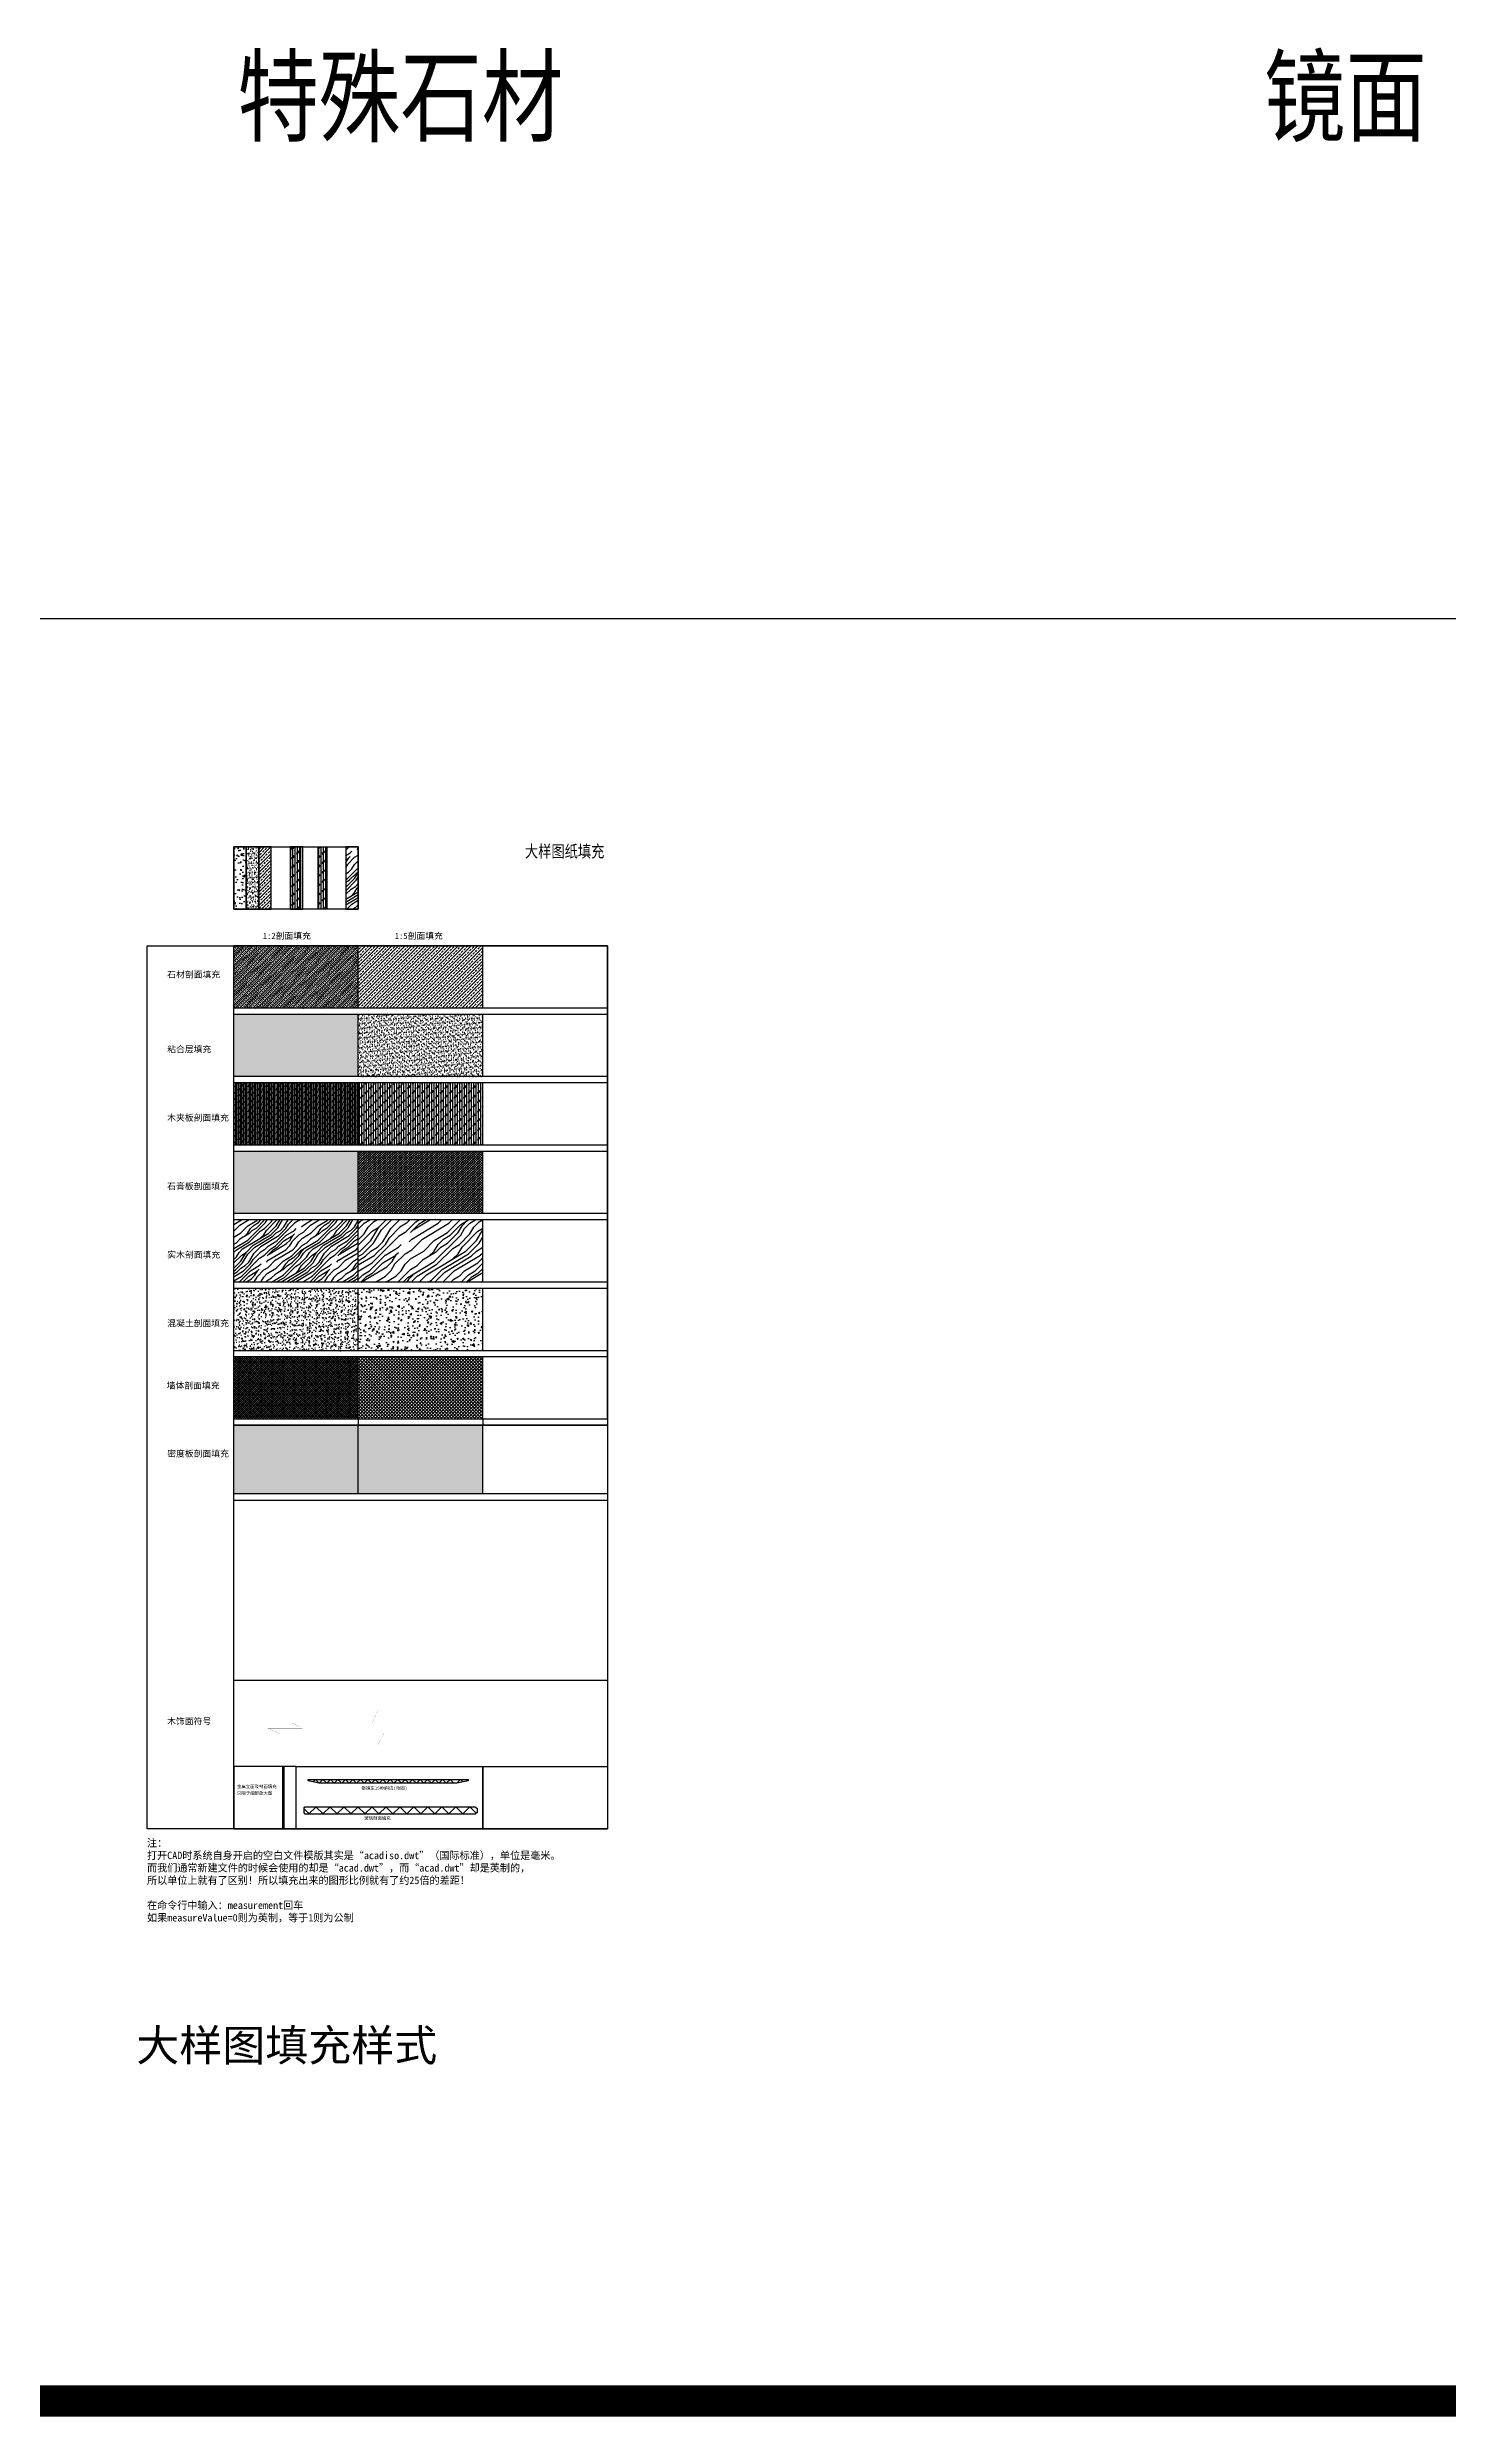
# Model space of a CAD drawing. Header units: millimetres. Extents: x -108767 to 78913, y -380878 to 1470.
# Drawn here: x -84346 to -82096, y -181473 to -177669 of the extents above; entities that cross this region are included whole.
import ezdxf

# ---------------------------------------------------------------- set-up
doc = ezdxf.new("R2010")
doc.units = ezdxf.units.MM
doc.header["$LTSCALE"] = 10
for name, color, linetype in [('NW-01-wall(原有墙体)', 255, 'Continuous'), ('NW-05-造型细线', 32, 'Continuous'), ('NW-06-详图内部构架', 251, 'Continuous'), ('NW-06-详图填充', 250, 'Continuous'), ('NW-完成面（用于平面）', 43, 'Continuous'), ('NW-立面填充', 251, 'Continuous'), ('NW-详图内部结构线', 251, 'Continuous'), ('NW-详图填充', 250, 'Continuous'), ('NW-造型粗线', 161, 'Continuous'), ('动态库', 51, 'Continuous')]:
    doc.layers.add(name, color=color, linetype=linetype)
doc.styles.add('163', font='', dxfattribs={"width": 0.99})
doc.styles.add('HZ', font='', dxfattribs={"width": 0.8})
doc.styles.add('宋体', font='', dxfattribs={"width": 0.8})
doc.styles.get('163').set_extended_font_data('SimSun')
doc.styles.get('HZ').set_extended_font_data('SimSun')
doc.styles.get('宋体').set_extended_font_data('SimSun')

# ---------------------------------------------------------------- blocks, each defined once
blk = doc.blocks.new('*U109')
at = {"layer": 'NW-05-造型细线'}
blk.add_lwpolyline([(32.7, -2), (14.7, -6), (-206.3, -6), (-224.3, -2), (-224.3, 0), (32.7, 0)], close=True, dxfattribs=at)
at = {"layer": 'NW-06-详图填充'}
for points in [[(-50.3, -6), (-44.3, 0), (-38.3, -6)], [(-38.3, -6), (-32.3, 0), (-26.3, -6)], [(-26.3, -6), (-20.3, 0), (-14.3, -6)], [(-14.3, -6), (-8.3, 0), (-2.3, -6)], [(-2.3, -6), (3.7, 0), (9.7, -6)], [(20.7, 0), (14.7, -6)], [(20.7, 0), (14.7, -6)], [(24.5, -3.8), (20.7, 0)], [(32.7, 0), (30.1, -2.6)], [(-224.3, 0), (-221.8, -2.6)], [(-216.1, -3.8), (-212.3, 0)], [(-212.3, 0), (-206.3, -6)], [(-212.3, 0), (-206.3, -6)], [(-206.3, -6), (-200.3, 0), (-194.3, -6)], [(-194.3, -6), (-188.3, 0), (-182.3, -6)], [(-182.3, -6), (-176.3, 0), (-170.3, -6)], [(-170.3, -6), (-164.3, 0), (-158.3, -6)], [(-158.3, -6), (-152.3, 0), (-146.3, -6)], [(-146.3, -6), (-140.3, 0), (-134.3, -6)], [(-134.3, -6), (-128.3, 0), (-122.3, -6)], [(-122.3, -6), (-116.3, 0), (-110.3, -6)], [(-110.3, -6), (-104.3, 0), (-98.3, -6)], [(-98.3, -6), (-92.3, 0), (-86.3, -6)], [(-86.3, -6), (-80.3, 0), (-74.3, -6)], [(-74.3, -6), (-68.3, 0), (-62.3, -6)], [(-62.3, -6), (-56.3, 0), (-50.3, -6)]]:
    blk.add_lwpolyline(points, dxfattribs=at)

msp = doc.modelspace()

# ---------------------------------------------------------------- hatches: boundary and pattern name
at = {"layer": 'NW-06-详图填充', "linetype": 'Continuous'}
h = msp.add_hatch(dxfattribs=at)
h.set_pattern_fill('DOTS', color=250, scale=20, angle=90)
h.set_pattern_definition([(90, (-102343.48, -200957.2908), (-1.25, 0.625), [0, -1.25])])
h.paths.add_polyline_path([(-83846.6, -179881.5), (-84046.6, -179881.5), (-84046.6, -179991.5), (-83846.6, -179991.5)])
h = msp.add_hatch(dxfattribs=at)
h.set_pattern_fill('DOTS', color=250, scale=30, angle=90)
h.set_pattern_definition([(90, (-102343.48, -200957.2908), (-1.875, 0.9375), [0, -1.875])])
h.paths.add_polyline_path([(-83646.6, -179881.5), (-83846.6, -179881.5), (-83846.6, -179991.5), (-83646.6, -179991.5)])
at = {"layer": 'NW-06-详图填充'}
h = msp.add_hatch(dxfattribs=at)
h.set_pattern_fill('ANSI37', color=256, scale=5, style=0)
h.set_pattern_definition([(45, (71432.713, -144337.411), (-11.2253202, 11.2253202), []), (135, (71432.713, -144337.411), (-11.2253202, -11.2253202), [])])
h.paths.add_polyline_path([(-83655.8, -180497), (-83658.8, -180494), (-83932.2, -180494), (-83933.8, -180495.6), (-83933.8, -180504), (-83931.8, -180506), (-83658.8, -180506), (-83655.8, -180503)])
at = {"layer": 'NW-详图内部结构线'}
h = msp.add_hatch(dxfattribs=at)
h.set_pattern_fill('ANSI32', color=256, scale=5, style=0)
h.set_pattern_definition([(45, (-136841.6297, -215488.682), (-1.325825215, 1.325825215), []), (45, (-136840.7459, -215488.682), (-1.325825215, 1.325825215), [])])
h.paths.add_polyline_path([(-83967.9, -180529.3), (-83965.9, -180529.3), (-83965.9, -180452.7), (-83965.9, -180429.3), (-83967.9, -180429.3), (-83967.9, -180450.7)])
at = {"layer": 'NW-详图填充'}
h = msp.add_hatch(dxfattribs=at)
h.set_pattern_fill('AR-CONC', color=256, scale=3, style=0)
h.set_pattern_definition([(50, (-102343.48, -201043.09), (21.517805, -1.882564), [2.25, -24.75]), (355, (-102343.48, -201043.09), (-4.16254, 22.565764), [1.8, -19.8]), (100.451444, (-102341.687, -201043.248), (17.355265, 20.6832), [1.912206, -21.034263]), (46.1842, (-102343.48, -201037.09), (32.01724, -4.965578), [3.375, -37.125]), (96.63564, (-102340.812, -201037.505), (28.03986, 29.223558), [2.86831, -31.551413]), (351.18416, (-102343.48, -201037.09), (28.03986, 29.223558), [2.7, -29.7]), (21, (-102340.48, -201038.59), (17.907212, -12.078567), [2.25, -24.75]), (326, (-102340.48, -201038.59), (7.29946, 21.754501), [1.8, -19.8]), (71.451445, (-102338.988, -201039.597), (25.206671, 9.675935), [1.912206, -21.034263]), (37.5, (-102343.48, -201043.091), (0.3647957, 9.9868156), [0, -19.56, 0, -20.1, 0, -19.875]), (7.5, (-102343.48, -201043.091), (7.892086, 11.8323514), [0, -11.46, 0, -19.11, 0, -7.575]), (327.5, (-102350.17, -201043.091), (16.014673, -0.6766462), [0, -7.5, 0, -23.4, 0, -31.05]), (317.5, (-102353.17, -201043.091), (17.495585, 3.0031495), [0, -9.75, 0, -15.54, 0, -22.05])])
h.paths.add_polyline_path([(-84046.6, -179052.9), (-84026.6, -179052.9), (-84026.6, -178952.9), (-84046.6, -178952.9)])
h = msp.add_hatch(dxfattribs=at)
h.set_pattern_fill('AR-SAND', color=251, scale=3, style=0)
h.set_pattern_definition([(37.5, (-102343.48, -201043.091), (-0.1889801, 5.7804713), [0, -4.56, 0, -5.1, 0, -4.875]), (7.5, (-102343.48, -201043.091), (5.3093301, 8.4664382), [0, -2.46, 0, -4.11, 0, -1.575]), (327.5, (-102347.17, -201043.091), (9.3424256, 0.0169772), [0, -1.5, 0, -5.4, 0, -7.05]), (317.5, (-102347.17, -201043.091), (9.0183798, 2.6330267), [0, -0.75, 0, -3.54, 0, -4.05])])
h.paths.add_polyline_path([(-84026.6, -179052.9), (-84006.6, -179052.9), (-84006.6, -178952.9), (-84026.6, -178952.9)])
h = msp.add_hatch(dxfattribs=at)
h.set_pattern_fill('ANSI33', color=251, scale=30, style=0)
h.set_pattern_definition([(45, (-102343.48, -201043.091), (-5.3033009, 5.3033009), []), (45, (-102338.177, -201043.091), (-5.3033009, 5.3033009), [3.75, -1.875])])
h.paths.add_polyline_path([(-83986.6, -178952.9), (-84006.6, -178952.9), (-84006.6, -179052.9), (-83986.6, -179052.9)])
h = msp.add_hatch(dxfattribs=at)
h.set_pattern_fill('CORK', color=251, scale=30, angle=90, style=0)
h.set_pattern_definition([(90, (-102349.227, -201043.091), (-3.75, 2e-16), []), (225, (-102347.352, -201041.216), (7.5, -7.5), [5.303301, -5.303301]), (225, (-102347.352, -201040.278), (7.5, -7.5), [5.303301, -5.303301]), (225, (-102347.352, -201039.341), (7.5, -7.5), [5.303301, -5.303301])])
h.paths.add_polyline_path([(-83955.7, -179052.9), (-83938.7, -179052.9), (-83938.7, -178952.9), (-83955.7, -178952.9)])
h = msp.add_hatch(dxfattribs=at)
h.set_pattern_fill('CORK', color=251, scale=30, angle=90, style=0)
h.set_pattern_definition([(90, (-102307.6354, -201043.091), (-3.75, 2e-16), []), (225, (-102305.76, -201041.216), (7.5, -7.5), [5.303301, -5.303301]), (225, (-102305.76, -201040.278), (7.5, -7.5), [5.303301, -5.303301]), (225, (-102305.76, -201039.341), (7.5, -7.5), [5.303301, -5.303301])])
h.paths.add_polyline_path([(-83911.1, -179052.9), (-83897.1, -179052.9), (-83897.1, -178952.9), (-83911.1, -178952.9)])
h = msp.add_hatch(dxfattribs=at)
h.set_pattern_fill('木纹5', color=251, scale=20, angle=45, pattern_type=2)
h.set_pattern_definition([(45, (-102343.48, -201083.63), (-56.56854, 56.56854), [16, -24, 8, -32]), (45, (-102305.3, -201042.616), (-56.56854, 56.56854), [16, -64]), (45, (-102313.78, -201045.444), (-56.56854, 56.56854), [8, -72]), (45, (-102346.31, -201075.14), (-56.56854, 56.56854), [4, -56, 4, -16]), (45, (-102329.34, -201052.515), (-56.56854, 56.56854), [16, -24, 4, -36]), (45, (-102344.894, -201065.24), (-56.56854, 56.56854), [12, -68]), (45, (-102332.17, -201049.69), (-56.56854, 56.56854), [24, -56]), (45, (-102350.55, -201065.24), (-56.56854, 56.56854), [16, -64]), (45, (-102329.34, -201041.2), (-56.56854, 56.56854), [40, -40]), (45, (-102349.14, -201055.34), (-56.56854, 56.56854), [8, -24, 16, -32]), (45, (-102310.95, -201014.33), (-56.56854, 56.56854), [16, -64]), (45, (-102323.68, -201024.23), (-56.56854, 56.56854), [8, -72]), (45, (-102336.41, -201034.13), (-56.56854, 56.56854), [8, -72]), (45, (-102366.11, -201061), (-56.56854, 56.56854), [16, -64]), (45, (-102339.24, -201031.3), (-56.56854, 56.56854), [16, -64]), (45, (-102342.066, -201028.47), (-56.56854, 56.56854), [16, -16, 16, -32]), (45, (-102356.21, -201036.96), (-56.56854, 56.56854), [8, -40, 16, -16]), (45, (-102346.31, -201024.23), (-56.56854, 56.56854), [24, -56]), (45, (-102349.14, -201021.4), (-56.56854, 56.56854), [16, -64]), (45, (-102373.18, -201042.616), (-56.56854, 56.56854), [24, -32, 8, -16]), (45, (-102376.01, -201039.79), (-56.56854, 56.56854), [40, -40]), (45, (-102343.48, -201004.43), (-56.56854, 56.56854), [8, -72]), (45, (-102361.865, -201019.99), (-56.56854, 56.56854), [16, -64]), (45, (-102374.59, -201029.89), (-56.56854, 56.56854), [8, -32, 8, -32]), (45, (-102381.66, -201034.13), (-56.56854, 56.56854), [8, -24, 16, -32]), (45, (-102371.764, -201021.4), (-56.56854, 56.56854), [8, -40, 8, -24]), (45, (-102361.865, -201008.675), (-56.56854, 56.56854), [24, -56]), (45, (-102387.32, -201028.47), (-56.56854, 56.56854), [16, -64]), (45, (-102360.45, -200998.775), (-56.56854, 56.56854), [8, -72]), (45, (-102350.55, -200986.05), (-56.56854, 56.56854), [8, -72]), (59.03624, (-102308.125, -201039.787), (56.568542, 56.568542), [8.24, -321.60844]), (59.03624, (-102315.196, -201021.403), (56.568542, 56.568542), [8.24, -321.60844]), (59.03624, (-102354.794, -200993.118), (56.568542, 56.568542), [8.24, -321.60844]), (59.03624, (-102350.551, -201031.302), (56.568542, 56.568542), [8.24, -321.60844]), (59.03624, (-102347.723, -201011.503), (56.568542, 56.568542), [8.24, -321.60844]), (59.03624, (-102337.823, -201010.089), (56.568542, 56.568542), [8.24, -321.60844]), (59.03624, (-102376.007, -201028.474), (56.568542, 56.568542), [8.24, -321.60844]), (59.03624, (-102350.551, -201008.675), (56.568542, 56.568542), [8.24, -321.60844]), (59.03624, (-102318.024, -201018.574), (56.568542, 56.568542), [16.48, -313.36844]), (59.03624, (-102327.924, -201019.988), (56.568542, 56.568542), [16.48, -313.36844]), (59.03624, (-102330.752, -201017.16), (56.568542, 56.568542), [16.48, -313.36844]), (210.96376, (-102329.338, -201052.515), (-56.568542, -56.568542), [8.24, -16.48, 8.24, -296.88844]), (210.96376, (-102349.137, -201055.344), (-56.568542, -56.568542), [8.24, -321.60844]), (210.96376, (-102374.593, -201029.888), (-56.568542, -56.568542), [16.48, -313.36844]), (239.03624, (-102305.296, -201042.616), (-56.568542, -56.568542), [8.24, -321.60844]), (30.96376, (-102293.983, -201031.302), (56.568542, 56.568542), [8.24, -321.60844]), (30.96376, (-102330.752, -201028.474), (56.568542, 56.568542), [8.24, -321.60844]), (30.96376, (-102329.338, -201007.26), (56.568542, 56.568542), [8.24, -321.60844]), (30.96376, (-102356.208, -201025.645), (56.568542, 56.568542), [8.24, -321.60844]), (30.96376, (-102368.936, -201024.231), (56.568542, 56.568542), [8.24, -321.60844]), (30.96376, (-102366.107, -201015.746), (56.568542, 56.568542), [8.24, -321.60844]), (30.96376, (-102356.208, -201025.645), (56.568542, 56.568542), [8.24, -321.60844]), (30.96376, (-102347.723, -201000.19), (56.568542, 56.568542), [32.96, -296.88844]), (30.96376, (-102343.48, -201072.314), (56.568542, 56.568542), [32.96, -296.88844]), (30.96376, (-102342.066, -201062.415), (56.568542, 56.568542), [32.96, -296.88844]), (30.96376, (-102339.237, -201053.93), (56.568542, 56.568542), [8.24, -16.48, 16.48, -288.64844]), (30.96376, (-102343.48, -201049.687), (56.568542, 56.568542), [16.48, -16.48, 16.48, -280.40844]), (30.96376, (-102354.794, -201049.687), (56.568542, 56.568542), [32.96, -296.88844]), (30.96376, (-102364.693, -201051.101), (56.568542, 56.568542), [32.96, -296.88844]), (30.96376, (-102367.522, -201048.273), (56.568542, 56.568542), [32.96, -296.88844]), (30.96376, (-102344.894, -200991.704), (56.568542, 56.568542), [8.24, -321.60844]), (30.96377, (-102344.894, -200980.39), (56.568532, 56.568553), [16.48, -313.36844]), (30.96377, (-102376.007, -201017.16), (56.568532, 56.568553), [16.48, -313.36844]), (30.96376, (-102332.166, -201072.314), (56.568542, 56.568543), [32.96, -296.88844]), (30.96376, (-102337.823, -200998.775), (56.568542, 56.568543), [24.72, -305.12844]), (30.96376, (-102327.924, -200997.36), (56.568542, 56.568543), [49.44, -280.40844])])
h.paths.add_polyline_path([(-83866.6, -179052.9), (-83846.6, -179052.9), (-83846.6, -178952.9), (-83866.6, -178952.9)])
h = msp.add_hatch(dxfattribs=at)
h.set_pattern_fill('ANSI33', color=256, scale=20, style=0)
h.set_pattern_definition([(45, (-102343.48, -201067.42), (-3.5355339, 3.5355339), []), (45, (-102339.9445, -201067.42), (-3.5355339, 3.5355339), [2.5, -1.25])])
h.paths.add_polyline_path([(-84046.6, -179211.7), (-83846.6, -179211.7), (-83846.6, -179111.7), (-84046.6, -179111.7)])
h = msp.add_hatch(dxfattribs=at)
h.set_pattern_fill('ANSI33', color=256, scale=30, style=0)
h.set_pattern_definition([(45, (-102343.48, -201067.42), (-5.3033009, 5.3033009), []), (45, (-102338.177, -201067.42), (-5.3033009, 5.3033009), [3.75, -1.875])])
h.paths.add_polyline_path([(-83846.6, -179211.7), (-83646.6, -179211.7), (-83646.6, -179111.7), (-83846.6, -179111.7)])
h = msp.add_hatch(dxfattribs=at)
h.set_pattern_fill('AR-SAND', color=256, scale=2, style=0)
h.set_pattern_definition([(37.5, (-102343.48, -201067.42), (-0.1259867, 3.85364754), [0, -3.04, 0, -3.4, 0, -3.25]), (7.5, (-102343.48, -201067.42), (3.5395534, 5.6442921), [0, -1.64, 0, -2.74, 0, -1.05]), (327.5, (-102345.94, -201067.42), (6.22828372, 0.0113181), [0, -1, 0, -3.6, 0, -4.7]), (317.5, (-102345.94, -201067.42), (6.0122532, 1.7553511), [0, -0.5, 0, -2.36, 0, -2.7])])
h.paths.add_polyline_path([(-83846.6, -179221.7), (-84046.6, -179221.7), (-84046.6, -179321.7), (-83846.6, -179321.7)])
h = msp.add_hatch(dxfattribs=at)
h.set_pattern_fill('AR-SAND', color=256, scale=3, style=0)
h.set_pattern_definition([(37.5, (-102343.48, -201067.42), (-0.1889801, 5.7804713), [0, -4.56, 0, -5.1, 0, -4.875]), (7.5, (-102343.48, -201067.42), (5.3093301, 8.4664382), [0, -2.46, 0, -4.11, 0, -1.575]), (327.5, (-102347.17, -201067.42), (9.3424256, 0.0169772), [0, -1.5, 0, -5.4, 0, -7.05]), (317.5, (-102347.17, -201067.42), (9.0183798, 2.6330267), [0, -0.75, 0, -3.54, 0, -4.05])])
h.paths.add_polyline_path([(-83646.6, -179221.7), (-83846.6, -179221.7), (-83846.6, -179321.7), (-83646.6, -179321.7)])
h = msp.add_hatch(dxfattribs=at)
h.set_pattern_fill('CORK', color=256, scale=20, angle=90, style=0)
h.set_pattern_definition([(90, (-102343.48, -201067.42), (-2.5, 2e-16), []), (225, (-102342.23, -201066.17), (5, -5), [3.535534, -3.535534]), (225, (-102342.23, -201065.545), (5, -5), [3.535534, -3.535534]), (225, (-102342.23, -201064.92), (5, -5), [3.535534, -3.535534])])
h.paths.add_polyline_path([(-83846.6, -179331.7), (-84046.6, -179331.7), (-84046.6, -179431.7), (-83846.6, -179431.7)])
h = msp.add_hatch(dxfattribs=at)
h.set_pattern_fill('CORK', color=256, scale=30, angle=90, style=0)
h.set_pattern_definition([(90, (-102343.48, -201067.42), (-3.75, 2e-16), []), (225, (-102341.605, -201065.545), (7.5, -7.5), [5.303301, -5.303301]), (225, (-102341.605, -201064.607), (7.5, -7.5), [5.303301, -5.303301]), (225, (-102341.605, -201063.67), (7.5, -7.5), [5.303301, -5.303301])])
h.paths.add_polyline_path([(-83646.6, -179331.7), (-83846.6, -179331.7), (-83846.6, -179431.7), (-83646.6, -179431.7)])
h = msp.add_hatch(dxfattribs=at)
h.set_pattern_fill('SACNCR', color=256, scale=20, style=0)
h.set_pattern_definition([(45, (-44258.6163, -93426.4968), (-1.325825215, 1.325825215), []), (45, (-44257.2904, -93426.4968), (-1.325825215, 1.325825215), [0, -1.875])])
h.paths.add_polyline_path([(-83846.6, -179441.7), (-84046.6, -179441.7), (-84046.6, -179541.7), (-83846.6, -179541.7)])
h = msp.add_hatch(dxfattribs=at)
h.set_pattern_fill('SACNCR', color=256, scale=30, style=0)
h.set_pattern_definition([(45, (-44258.6163, -93426.4968), (-1.98873782, 1.98873782), []), (45, (-44256.6275, -93426.4968), (-1.98873782, 1.98873782), [0, -2.8125])])
h.paths.add_polyline_path([(-83646.6, -179441.7), (-83846.6, -179441.7), (-83846.6, -179541.7), (-83646.6, -179541.7)])
h = msp.add_hatch(dxfattribs=at)
h.set_pattern_fill('木纹5', color=256, scale=20, angle=45, pattern_type=2)
h.set_pattern_definition([(45, (-104186.43, -201067.42), (-56.56854, 56.56854), [16, -24, 8, -32]), (45, (-104148.25, -201026.41), (-56.56854, 56.56854), [16, -64]), (45, (-104156.73, -201029.24), (-56.56854, 56.56854), [8, -72]), (45, (-104189.26, -201058.935), (-56.56854, 56.56854), [4, -56, 4, -16]), (45, (-104172.29, -201036.31), (-56.56854, 56.56854), [16, -24, 4, -36]), (45, (-104187.844, -201049.035), (-56.56854, 56.56854), [12, -68]), (45, (-104175.12, -201033.48), (-56.56854, 56.56854), [24, -56]), (45, (-104193.5, -201049.035), (-56.56854, 56.56854), [16, -64]), (45, (-104172.29, -201024.99), (-56.56854, 56.56854), [40, -40]), (45, (-104192.09, -201039.136), (-56.56854, 56.56854), [8, -24, 16, -32]), (45, (-104153.9, -200998.12), (-56.56854, 56.56854), [16, -64]), (45, (-104166.63, -201008.02), (-56.56854, 56.56854), [8, -72]), (45, (-104179.36, -201017.92), (-56.56854, 56.56854), [8, -72]), (45, (-104209.06, -201044.79), (-56.56854, 56.56854), [16, -64]), (45, (-104182.19, -201015.094), (-56.56854, 56.56854), [16, -64]), (45, (-104185.016, -201012.266), (-56.56854, 56.56854), [16, -16, 16, -32]), (45, (-104199.16, -201020.75), (-56.56854, 56.56854), [8, -40, 16, -16]), (45, (-104189.26, -201008.02), (-56.56854, 56.56854), [24, -56]), (45, (-104192.09, -201005.195), (-56.56854, 56.56854), [16, -64]), (45, (-104216.13, -201026.41), (-56.56854, 56.56854), [24, -32, 8, -16]), (45, (-104218.96, -201023.58), (-56.56854, 56.56854), [40, -40]), (45, (-104186.43, -200988.22), (-56.56854, 56.56854), [8, -72]), (45, (-104204.815, -201003.78), (-56.56854, 56.56854), [16, -64]), (45, (-104217.54, -201013.68), (-56.56854, 56.56854), [8, -32, 8, -32]), (45, (-104224.61, -201017.92), (-56.56854, 56.56854), [8, -24, 16, -32]), (45, (-104214.714, -201005.195), (-56.56854, 56.56854), [8, -40, 8, -24]), (45, (-104204.815, -200992.47), (-56.56854, 56.56854), [24, -56]), (45, (-104230.27, -201012.266), (-56.56854, 56.56854), [16, -64]), (45, (-104203.4, -200982.57), (-56.56854, 56.56854), [8, -72]), (45, (-104193.5, -200969.84), (-56.56854, 56.56854), [8, -72]), (59.03624, (-104151.075, -201023.58), (56.568542, 56.568542), [8.24, -321.60844]), (59.03624, (-104158.146, -201005.195), (56.568542, 56.568542), [8.24, -321.60844]), (59.03624, (-104197.744, -200976.91), (56.568542, 56.568542), [8.24, -321.60844]), (59.03624, (-104193.501, -201015.094), (56.568542, 56.568542), [8.24, -321.60844]), (59.03624, (-104190.673, -200995.295), (56.568542, 56.568542), [8.24, -321.60844]), (59.03624, (-104180.773, -200993.88), (56.568542, 56.568542), [8.24, -321.60844]), (59.03624, (-104218.957, -201012.266), (56.568542, 56.568542), [8.24, -321.60844]), (59.03624, (-104193.501, -200992.467), (56.568542, 56.568542), [8.24, -321.60844]), (59.03624, (-104160.974, -201002.366), (56.568542, 56.568542), [16.48, -313.36844]), (59.03624, (-104170.874, -201003.78), (56.568542, 56.568542), [16.48, -313.36844]), (59.03624, (-104173.702, -201000.952), (56.568542, 56.568542), [16.48, -313.36844]), (210.96376, (-104172.288, -201036.307), (-56.568542, -56.568542), [8.24, -16.48, 8.24, -296.88844]), (210.96376, (-104192.087, -201039.136), (-56.568542, -56.568542), [8.24, -321.60844]), (210.96376, (-104217.543, -201013.68), (-56.568542, -56.568542), [16.48, -313.36844]), (239.03624, (-104148.246, -201026.408), (-56.568542, -56.568542), [8.24, -321.60844]), (30.96376, (-104136.933, -201015.094), (56.568542, 56.568542), [8.24, -321.60844]), (30.96376, (-104173.702, -201012.266), (56.568542, 56.568542), [8.24, -321.60844]), (30.96376, (-104172.288, -200991.052), (56.568542, 56.568542), [8.24, -321.60844]), (30.96376, (-104199.158, -201009.437), (56.568542, 56.568542), [8.24, -321.60844]), (30.96376, (-104211.886, -201008.023), (56.568542, 56.568542), [8.24, -321.60844]), (30.96376, (-104209.057, -200999.538), (56.568542, 56.568542), [8.24, -321.60844]), (30.96376, (-104199.158, -201009.437), (56.568542, 56.568542), [8.24, -321.60844]), (30.96376, (-104190.673, -200983.981), (56.568542, 56.568542), [32.96, -296.88844]), (30.96376, (-104186.43, -201056.106), (56.568542, 56.568542), [32.96, -296.88844]), (30.96376, (-104185.016, -201046.207), (56.568542, 56.568542), [32.96, -296.88844]), (30.96376, (-104182.187, -201037.721), (56.568542, 56.568542), [8.24, -16.48, 16.48, -288.64844]), (30.96376, (-104186.43, -201033.479), (56.568542, 56.568542), [16.48, -16.48, 16.48, -280.40844]), (30.96376, (-104197.744, -201033.479), (56.568542, 56.568542), [32.96, -296.88844]), (30.96376, (-104207.643, -201034.893), (56.568542, 56.568542), [32.96, -296.88844]), (30.96376, (-104210.472, -201032.065), (56.568542, 56.568542), [32.96, -296.88844]), (30.96376, (-104187.844, -200975.496), (56.568542, 56.568542), [8.24, -321.60844]), (30.96377, (-104187.844, -200964.182), (56.568532, 56.568553), [16.48, -313.36844]), (30.96377, (-104218.957, -201000.952), (56.568532, 56.568553), [16.48, -313.36844]), (30.96376, (-104175.116, -201056.106), (56.568542, 56.568543), [32.96, -296.88844]), (30.96376, (-104180.773, -200982.567), (56.568542, 56.568543), [24.72, -305.12844]), (30.96376, (-104170.874, -200981.153), (56.568542, 56.568543), [49.44, -280.40844])])
h.paths.add_polyline_path([(-83846.6, -179551.7), (-84046.6, -179551.7), (-84046.6, -179651.7), (-83846.6, -179651.7)])
h = msp.add_hatch(dxfattribs=at)
h.set_pattern_fill('木纹5', color=256, scale=30, angle=45, pattern_type=2)
h.set_pattern_definition([(45, (-102343.48, -201067.42), (-84.8528, 84.8528), [24, -36, 12, -48]), (45, (-102286.2, -201005.9), (-84.8528, 84.8528), [24, -96]), (45, (-102298.93, -201010.14), (-84.8528, 84.8528), [12, -108]), (45, (-102347.72, -201054.69), (-84.8528, 84.8528), [6, -84, 6, -24]), (45, (-102322.27, -201020.75), (-84.8528, 84.8528), [24, -36, 6, -54]), (45, (-102345.6, -201039.84), (-84.8528, 84.8528), [18, -102]), (45, (-102326.51, -201016.51), (-84.8528, 84.8528), [36, -84]), (45, (-102354.09, -201039.84), (-84.8528, 84.8528), [24, -96]), (45, (-102322.27, -201003.78), (-84.8528, 84.8528), [60, -60]), (45, (-102351.97, -201024.99), (-84.8528, 84.8528), [12, -36, 24, -48]), (45, (-102294.69, -200963.48), (-84.8528, 84.8528), [24, -96]), (45, (-102313.78, -200978.32), (-84.8528, 84.8528), [12, -108]), (45, (-102332.87, -200993.17), (-84.8528, 84.8528), [12, -108]), (45, (-102377.42, -201033.48), (-84.8528, 84.8528), [24, -96]), (45, (-102337.12, -200988.93), (-84.8528, 84.8528), [24, -96]), (45, (-102341.36, -200984.69), (-84.8528, 84.8528), [24, -24, 24, -48]), (45, (-102362.57, -200997.42), (-84.8528, 84.8528), [12, -60, 24, -24]), (45, (-102347.72, -200978.32), (-84.8528, 84.8528), [36, -84]), (45, (-102351.97, -200974.08), (-84.8528, 84.8528), [24, -96]), (45, (-102388.03, -201005.9), (-84.8528, 84.8528), [36, -48, 12, -24]), (45, (-102392.27, -201001.66), (-84.8528, 84.8528), [60, -60]), (45, (-102343.48, -200948.63), (-84.8528, 84.8528), [12, -108]), (45, (-102371.06, -200971.96), (-84.8528, 84.8528), [24, -96]), (45, (-102390.15, -200986.81), (-84.8528, 84.8528), [12, -48, 12, -48]), (45, (-102400.76, -200993.17), (-84.8528, 84.8528), [12, -36, 24, -48]), (45, (-102385.91, -200974.08), (-84.8528, 84.8528), [12, -60, 12, -36]), (45, (-102371.06, -200954.99), (-84.8528, 84.8528), [36, -84]), (45, (-102409.24, -200984.69), (-84.8528, 84.8528), [24, -96]), (45, (-102368.94, -200940.14), (-84.8528, 84.8528), [12, -108]), (45, (-102354.09, -200921.05), (-84.8528, 84.8528), [12, -108]), (59.03624, (-102290.447, -201001.66), (84.852814, 84.852814), [12.36, -482.41266]), (59.03624, (-102301.054, -200974.082), (84.852814, 84.852814), [12.36, -482.41266]), (59.03624, (-102360.45, -200931.655), (84.852814, 84.852814), [12.36, -482.41266]), (59.03624, (-102354.087, -200988.93), (84.852814, 84.852814), [12.36, -482.41266]), (59.03624, (-102349.844, -200959.233), (84.852814, 84.852814), [12.36, -482.41266]), (59.03624, (-102334.995, -200957.11), (84.852814, 84.852814), [12.36, -482.41266]), (59.03624, (-102392.27, -200984.688), (84.852814, 84.852814), [12.36, -482.41266]), (59.03624, (-102354.087, -200954.99), (84.852814, 84.852814), [12.36, -482.41266]), (59.03624, (-102305.296, -200969.84), (84.852814, 84.852814), [24.72, -470.05266]), (59.03624, (-102320.145, -200971.96), (84.852814, 84.852814), [24.72, -470.05266]), (59.03624, (-102324.388, -200967.718), (84.852814, 84.852814), [24.72, -470.05266]), (210.96376, (-102322.267, -201020.75), (-84.852814, -84.852814), [12.36, -24.72, 12.36, -445.33266]), (210.96376, (-102351.965, -201024.993), (-84.852814, -84.852814), [12.36, -482.41266]), (210.96376, (-102390.15, -200986.81), (-84.852814, -84.852814), [24.72, -470.05266]), (239.03624, (-102286.204, -201005.902), (-84.852814, -84.852814), [12.36, -482.41266]), (30.96376, (-102269.234, -200988.93), (84.852814, 84.852814), [12.36, -482.41266]), (30.96376, (-102324.388, -200984.688), (84.852814, 84.852814), [12.36, -482.41266]), (30.96376, (-102322.267, -200952.87), (84.852814, 84.852814), [12.36, -482.41266]), (30.96376, (-102362.572, -200980.446), (84.852814, 84.852814), [12.36, -482.41266]), (30.96376, (-102381.664, -200978.324), (84.852814, 84.852814), [12.36, -482.41266]), (30.96376, (-102377.42, -200965.597), (84.852814, 84.852814), [12.36, -482.41266]), (30.96376, (-102362.572, -200980.446), (84.852814, 84.852814), [12.36, -482.41266]), (30.96376, (-102349.844, -200942.262), (84.852814, 84.852814), [49.44, -445.33266]), (30.96376, (-102343.48, -201050.45), (84.852814, 84.852814), [49.44, -445.33266]), (30.96376, (-102341.36, -201035.6), (84.852814, 84.852814), [49.44, -445.33266]), (30.96376, (-102337.116, -201022.872), (84.852814, 84.852814), [12.36, -24.72, 24.72, -432.97266]), (30.96376, (-102343.48, -201016.508), (84.852814, 84.852814), [24.72, -24.72, 24.72, -420.61266]), (30.96376, (-102360.45, -201016.508), (84.852814, 84.852814), [49.44, -445.33266]), (30.96376, (-102375.3, -201018.63), (84.852814, 84.852814), [49.44, -445.33266]), (30.96376, (-102379.542, -201014.387), (84.852814, 84.852814), [49.44, -445.33266]), (30.96376, (-102345.6, -200929.534), (84.852814, 84.852814), [12.36, -482.41266]), (30.96377, (-102345.6, -200912.564), (84.852797, 84.85283), [24.72, -470.05266]), (30.96377, (-102392.27, -200967.718), (84.852797, 84.85283), [24.72, -470.05266]), (30.96376, (-102326.51, -201050.45), (84.852812, 84.852815), [49.44, -445.33266]), (30.96376, (-102334.995, -200940.14), (84.852812, 84.852815), [37.08, -457.69266]), (30.96376, (-102320.145, -200938.02), (84.852812, 84.852815), [74.16, -420.61266])])
h.paths.add_polyline_path([(-83646.6, -179551.7), (-83846.6, -179551.7), (-83846.6, -179651.7), (-83646.6, -179651.7)])
h = msp.add_hatch(dxfattribs=at)
h.set_pattern_fill('AR-CONC', color=256, scale=2, style=0)
h.set_pattern_definition([(50, (-102343.48, -201067.42), (14.3452037, -1.2550427), [1.5, -16.5]), (355, (-102343.48, -201067.42), (-2.775027, 15.043843), [1.2, -13.2]), (100.451444, (-102342.285, -201067.524), (11.570177, 13.7888), [1.274804, -14.022842]), (46.1842, (-102343.48, -201063.42), (21.344827, -3.310386), [2.25, -24.75]), (96.635635, (-102341.701, -201063.696), (18.693239, 19.482372), [1.912207, -21.034275]), (351.18416, (-102343.48, -201063.42), (18.693239, 19.482372), [1.8, -19.8]), (21, (-102341.48, -201064.42), (11.938141, -8.052378), [1.5, -16.5]), (326, (-102341.48, -201064.42), (4.866307, 14.503001), [1.2, -13.2]), (71.451445, (-102340.485, -201065.091), (16.8044475, 6.450623), [1.274804, -14.022842]), (37.5, (-102343.48, -201067.42), (0.2431971, 6.6578771), [0, -13.04, 0, -13.4, 0, -13.25]), (7.5, (-102343.48, -201067.42), (5.2613907, 7.8882342), [0, -7.64, 0, -12.74, 0, -5.05]), (327.5, (-102347.94, -201067.42), (10.6764487, -0.4510974), [0, -5, 0, -15.6, 0, -20.7]), (317.5, (-102349.94, -201067.42), (11.6637234, 2.0020996), [0, -6.5, 0, -10.36, 0, -14.7])])
h.paths.add_polyline_path([(-83846.6, -179661.7), (-84046.6, -179661.7), (-84046.6, -179761.7), (-83846.6, -179761.7)])
h = msp.add_hatch(dxfattribs=at)
h.set_pattern_fill('AR-CONC', color=256, scale=3, style=0)
h.set_pattern_definition([(50, (-102343.48, -201067.42), (21.517805, -1.882564), [2.25, -24.75]), (355, (-102343.48, -201067.42), (-4.16254, 22.565764), [1.8, -19.8]), (100.451444, (-102341.687, -201067.577), (17.355265, 20.6832), [1.912206, -21.034263]), (46.1842, (-102343.48, -201061.42), (32.01724, -4.965578), [3.375, -37.125]), (96.63564, (-102340.812, -201061.834), (28.03986, 29.223558), [2.86831, -31.551413]), (351.18416, (-102343.48, -201061.42), (28.03986, 29.223558), [2.7, -29.7]), (21, (-102340.48, -201062.92), (17.907212, -12.078567), [2.25, -24.75]), (326, (-102340.48, -201062.92), (7.29946, 21.754501), [1.8, -19.8]), (71.451445, (-102338.988, -201063.926), (25.206671, 9.675935), [1.912206, -21.034263]), (37.5, (-102343.48, -201067.42), (0.3647957, 9.9868156), [0, -19.56, 0, -20.1, 0, -19.875]), (7.5, (-102343.48, -201067.42), (7.892086, 11.8323514), [0, -11.46, 0, -19.11, 0, -7.575]), (327.5, (-102350.17, -201067.42), (16.014673, -0.6766462), [0, -7.5, 0, -23.4, 0, -31.05]), (317.5, (-102353.17, -201067.42), (17.495585, 3.0031495), [0, -9.75, 0, -15.54, 0, -22.05])])
h.paths.add_polyline_path([(-83646.6, -179661.7), (-83846.6, -179661.7), (-83846.6, -179761.7), (-83646.6, -179761.7)])
h = msp.add_hatch(dxfattribs=at)
h.set_pattern_fill('ANSI37', color=256, scale=20, angle=270, style=0)
h.set_pattern_definition([(315, (-102343.48, -201067.42), (1.76776695, 1.76776695), []), (45, (-102343.48, -201067.42), (-1.76776695, 1.76776695), [])])
h.paths.add_polyline_path([(-84046.6, -179871.7), (-83846.6, -179871.7), (-83846.6, -179771.7), (-84046.6, -179771.7)])
h = msp.add_hatch(dxfattribs=at)
h.set_pattern_fill('ANSI37', color=256, scale=30, angle=270, style=0)
h.set_pattern_definition([(315, (-102343.48, -201067.42), (2.65165043, 2.65165043), []), (45, (-102343.48, -201067.42), (-2.65165043, 2.65165043), [])])
h.paths.add_polyline_path([(-83846.6, -179871.7), (-83646.6, -179871.7), (-83646.6, -179771.7), (-83846.6, -179771.7)])

# ---------------------------------------------------------------- linework, layer by layer
for points in [[(-84046.6, -178952.9), (-83846.6, -178952.9), (-83846.6, -179052.9), (-84046.6, -179052.9)], [(-84046.6, -179052.9), (-84026.6, -179052.9), (-84026.6, -178952.9), (-84046.6, -178952.9)], [(-84026.6, -179052.9), (-84006.6, -179052.9), (-84006.6, -178952.9), (-84026.6, -178952.9)], [(-83446.6, -180529.3), (-84185.9, -180529.3), (-84185.9, -179111.7), (-83446.6, -179111.7)], [(-84046.6, -180001.5), (-83446.6, -180001.5), (-83446.6, -180291.4), (-84046.6, -180291.4)], [(-84046.6, -180529.3), (-83946.6, -180529.3), (-83946.6, -180429.3), (-84046.6, -180429.3)], [(-83946.6, -180429.3), (-83646.6, -180429.3), (-83646.6, -180529.3), (-83946.6, -180529.3)], [(-83646.6, -180429.3), (-83446.6, -180429.3), (-83446.6, -180529.3), (-83646.6, -180529.3)], [(-84046.6, -180529.3), (-83446.6, -180529.3), (-83446.6, -180529.3), (-84046.6, -180529.3)]]:
    msp.add_lwpolyline(points, close=True)
at = {"layer": 'NW-01-wall(原有墙体)'}
for p, q in [((-83446.6, -179111.7), (-84046.6, -179111.7)), ((-84046.6, -179871.5), (-84046.6, -179111.7)), ((-84046.6, -180529.3), (-84046.6, -179111.7)), ((-83846.6, -179211.7), (-83846.6, -179111.7)), ((-83646.6, -179211.7), (-83646.6, -179111.7)), ((-83446.6, -179871.5), (-83446.6, -179111.7)), ((-83446.6, -179211.7), (-84046.6, -179211.7)), ((-83446.6, -179221.7), (-84046.6, -179221.7)), ((-83846.6, -179321.7), (-83846.6, -179221.7)), ((-83646.6, -179321.7), (-83646.6, -179221.7)), ((-83446.6, -179321.7), (-84046.6, -179321.7)), ((-83446.6, -179331.7), (-84046.6, -179331.7)), ((-83846.6, -179431.7), (-83846.6, -179331.7)), ((-83646.6, -179431.7), (-83646.6, -179331.7)), ((-83446.6, -179431.7), (-84046.6, -179431.7)), ((-83446.6, -179441.7), (-84046.6, -179441.7)), ((-83846.6, -179541.7), (-83846.6, -179441.7)), ((-83646.6, -179541.7), (-83646.6, -179441.7)), ((-83446.6, -179541.7), (-84046.6, -179541.7)), ((-83446.6, -179551.7), (-84046.6, -179551.7)), ((-83846.6, -179651.7), (-83846.6, -179551.7)), ((-83646.6, -179651.7), (-83646.6, -179551.7)), ((-83446.6, -179651.7), (-84046.6, -179651.7)), ((-83446.6, -179661.7), (-84046.6, -179661.7)), ((-83846.6, -179761.7), (-83846.6, -179661.7)), ((-83646.6, -179761.7), (-83646.6, -179661.7)), ((-83446.6, -179761.7), (-84046.6, -179761.7)), ((-83446.6, -179771.7), (-84046.6, -179771.7)), ((-83846.6, -179871.7), (-83846.6, -179771.7)), ((-83646.6, -179871.7), (-83646.6, -179771.7)), ((-83446.6, -179871.5), (-84046.6, -179871.5)), ((-83446.6, -179871.7), (-84046.6, -179871.7)), ((-83446.6, -179881.5), (-84046.6, -179881.5)), ((-83446.6, -179881.7), (-84046.6, -179881.7)), ((-83846.6, -179871.5), (-83846.6, -179881.7)), ((-83846.6, -179991.5), (-83846.6, -179881.5)), ((-83646.6, -179871.5), (-83646.6, -179881.7)), ((-83646.6, -179991.5), (-83646.6, -179881.5)), ((-83446.6, -179991.5), (-84046.6, -179991.5))]:
    msp.add_line(p, q, dxfattribs=at)
at = {"layer": 'NW-01-wall(原有墙体)', "ltscale": 30}
msp.add_line((-88463.9, -181448.3), (-70829.1, -181448.3), dxfattribs=at)
at = {"layer": 'NW-05-造型细线'}
for p, q in [((-83967.9, -180529.3), (-83967.9, -180429.3)), ((-83965.9, -180529.3), (-83965.9, -180429.3))]:
    msp.add_line(p, q, dxfattribs=at)
at = {"layer": 'NW-05-造型细线', "color": 32, "linetype": 'Continuous'}
msp.add_lwpolyline([(-83911.1, -178952.9), (-83897.1, -178952.9), (-83897.1, -179052.9), (-83911.1, -179052.9)], close=True, dxfattribs=at)
at = {"layer": 'NW-05-造型细线'}
msp.add_lwpolyline([(-83933.8, -180495.6), (-83932.2, -180494), (-83658.8, -180494), (-83655.8, -180497), (-83655.8, -180503), (-83658.8, -180506), (-83931.8, -180506), (-83933.8, -180504)], close=True, dxfattribs=at)
at = {"layer": 'NW-06-详图内部构架', "color": 8}
for p, q in [((-83955.7, -179052.9), (-83955.7, -178952.9)), ((-83938.7, -179052.9), (-83938.7, -178952.9))]:
    msp.add_line(p, q, dxfattribs=at)
at = {"layer": 'NW-完成面（用于平面）', "color": 2}
msp.add_line((-88463.9, -178585.8), (-70829.1, -178585.8), dxfattribs=at)
msp.add_lwpolyline([(-88462.9, -181448.3, 50, 50, 0), (-70829.1, -181448.3, 10, 10, 0)], format="xyseb", dxfattribs=at)
at = {"layer": 'NW-立面填充', "color": 250, "const_width": 0.162, "elevation": 0}
for points in [[(-83954.9, -180358.4), (-83936.6, -180367.8), (-83991.9, -180367.8), (-83972.4, -180376.8)], [(-83805.6, -180376.4), (-83815, -180394.6), (-83815, -180339.4), (-83824, -180358.8)]]:
    msp.add_lwpolyline(points, dxfattribs=at)
at = {"layer": 'NW-造型粗线'}
for points in [[(-84006.6, -179052.9), (-83986.6, -179052.9), (-83986.6, -178952.9), (-84006.6, -178952.9)], [(-83955.7, -179052.9), (-83935.7, -179052.9), (-83935.7, -178952.9), (-83955.7, -178952.9)], [(-83866.6, -179052.9), (-83846.6, -179052.9), (-83846.6, -178952.9), (-83866.6, -178952.9)]]:
    msp.add_lwpolyline(points, close=True, dxfattribs=at)

# ---------------------------------------------------------------- block references
at = {"layer": '动态库', "color": 51}
msp.add_blockref('*U109', (-83703, -180450.2), dxfattribs=at)

# ---------------------------------------------------------------- texts
at = {"color": 77, "style": 'HZ', "width": 0.8}
for s, p in [('特殊石材', (-84041, -177807.5)), ('镜面', (-82392.2, -177807.5))]:
    msp.add_text(s, height=120, dxfattribs=at).set_placement(p)
at = {"color": 3, "style": '宋体', "width": 0.8}
msp.add_text('大样图纸填充', height=19.5, dxfattribs=at).set_placement((-83579, -178969.6))
at = {"color": 77, "style": '163'}
for s, height, p in [('1:2剖面填充', 10.12, (-84000, -179100.6)), ('1:5剖面填充', 10.12, (-83788.1, -179100.6)), ('石材剖面填充', 10.12, (-84153.5, -179162.7)), ('粘合层填充', 10.12, (-84153.5, -179282.7)), ('木夹板剖面填充', 10.12, (-84153.5, -179392.7)), ('石膏板剖面填充', 10.12, (-84153.5, -179502.7)), ('实木剖面填充', 10.12, (-84153.5, -179612.7)), ('混凝土剖面填充', 10.12, (-84153.5, -179722.7)), ('墙体剖面填充', 10.12, (-84154.4, -179822.7)), ('密度板剖面填充', 10.12, (-84153.5, -179932.1)), ('木饰面符号', 10.12, (-84153.5, -180361.8)), ('金属立面及剖面填充', 5.06, (-84041.5, -180464)), ('只限于细部放大图', 5.06, (-84041.5, -180474.8)), ('银镜车15MM斜边(动图)', 5.062, (-83841.4, -180466.6)), ('玻璃剖面填充', 5.06, (-83837.1, -180514.9)), ('大样图填充样式', 50.62, (-84203.2, -180902.4))]:
    msp.add_text(s, height=height, dxfattribs=at).set_placement(p)
at = {"color": 3, "insert": (-84185.9, -180529.3), "char_height": 10.125, "attachment_point": 1, "style": '163'}
msp.add_mtext_dynamic_manual_height_columns('\\P{\\H1.1852x;注：\\P打开CAD时系统自身开启的空白文件模版其实是“acadiso.dwt”（国际标准），单位是毫米。\\P而我们通常新建文件的时候会使用的却是“acad.dwt”，而“acad.dwt”却是英制的，\\P所以单位上就有了区别！所以填充出来的图形比例就有了约25倍的差距！\\P\\P在命令行中输入：measurement回车\\P如果measureValue=0则为英制，等于1则为公制}', width=739.301, gutter_width=12.5, heights=[0], dxfattribs=at)

doc.saveas('drawing.dxf')
